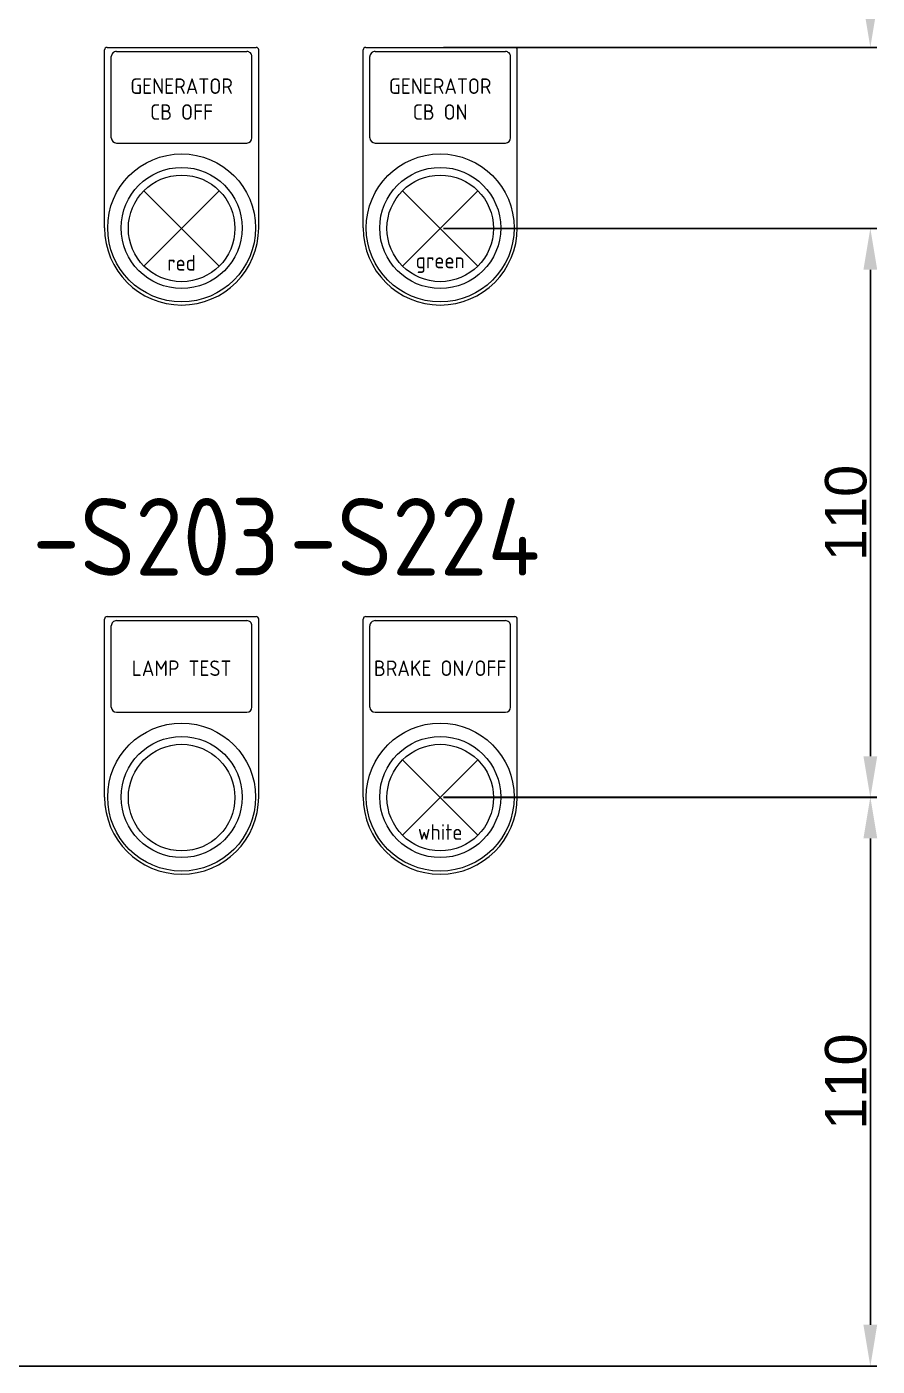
# Model space of a CAD drawing. Header units: millimetres. Extents: x 42356 to 50646, y 31507 to 39566.
# Drawn here: x 43526.1 to 43690.5, y 32864.1 to 33123 of the extents above; entities that cross this region are included whole.
import ezdxf
from ezdxf.enums import TextEntityAlignment as Align

# ---------------------------------------------------------------- set-up
doc = ezdxf.new("R2010")
doc.units = ezdxf.units.MM
doc.layers.add('! NO PLOT !', color=7, linetype='Continuous', true_color=0xff75dd, plot=False)
doc.layers.add('000-PI-Oprema', color=30, linetype='Continuous', lineweight=5)
doc.layers.add('000-PI_TEXT', color=7, linetype='Continuous')
doc.styles.add('PI0', font='isocpeur.ttf', dxfattribs={"width": 0.9})
doc.styles.get("Standard").update_dxf_attribs({"font": 'arial.ttf'})
doc.dimstyles.new('ISO-25-lb', dxfattribs={"dimtxt": 8, "dimasz": 8, "dimexe": 1.25, "dimexo": 0.625, "dimtad": 1, "dimtxsty": 'Standard', "dimcen": 5, "dimadec": 0, "dimazin": 0, "dimtfac": 1, "dimtmove": 0, "dimatfit": 3, "dimfxl": 0, "dimarcsym": 0})

# ---------------------------------------------------------------- blocks, each defined once
blk = doc.blocks.new('podloska')
at = {"layer": '000-PI-Oprema'}
for p, q in [((43278.7, 39063.45), (43278.7, 39097.85)), ((43279.2, 39098.35), (43308, 39098.35)), ((43281, 39097.55), (43306.2, 39097.55)), ((43308.5, 39063.45), (43308.5, 39097.85)), ((43280, 39080.85), (43280, 39096.55)), ((43307.2, 39080.85), (43307.2, 39096.55)), ((43281, 39079.85), (43306.2, 39079.85))]:
    blk.add_line(p, q, dxfattribs=at)
blk.add_circle((43293.6, 39063.45), 14.3, dxfattribs=at)
at = {"layer": '000-PI-Oprema', "ltscale": 0.25}
blk.add_circle((43293.6, 39063.45), 11.7, dxfattribs=at)
at = {"layer": '000-PI-Oprema'}
for centre, radius, start, end in [((43279.2, 39097.85), 0.5, 90, 179.9998), ((43281, 39096.55), 1, 90, 180.0001), ((43306.2, 39096.55), 1, 359.9999, 90), ((43308, 39097.85), 0.5, 0.0002, 90), ((43281, 39080.85), 1, 180, 270), ((43306.2, 39080.85), 1, 270, 0), ((43293.6, 39063.45), 14.9, 180, 0)]:
    blk.add_arc(centre, radius, start, end, dxfattribs=at)
blk = doc.blocks.new('*D224')
at = {"layer": '! NO PLOT !', "color": 0, "linetype": 'Continuous', "lineweight": -2, "ltscale": 0.25, "transparency": 16777216}
for p, q in [((43431.64, 33233.99), (43690.44, 33233.99)), ((43689.19, 33225.99), (43689.19, 33126.99)), ((43606.64, 33118.99), (43690.44, 33118.99))]:
    blk.add_line(p, q, dxfattribs=at)
at = {"layer": '! NO PLOT !', "color": 0, "ltscale": 0.25, "transparency": 16777216}
for points in [[(43687.85, 33225.99), (43690.52, 33225.99), (43689.19, 33233.99)], [(43687.85, 33126.99), (43690.52, 33126.99), (43689.19, 33118.99)]]:
    blk.add_solid(points, dxfattribs=at)
at = {"layer": 'Defpoints', "color": 0, "ltscale": 0.25, "transparency": 16777216}
for p in [(43431.02, 33233.99), (43606.02, 33118.99), (43689.19, 33118.99)]:
    blk.add_point(p, dxfattribs=at)
at = {"layer": '! NO PLOT !', "color": 0, "ltscale": 0.25, "transparency": 16777216, "insert": (43684.48, 33176.49), "char_height": 8, "attachment_point": 5, "rotation": 90}
blk.add_mtext('115', dxfattribs=at)
blk = doc.blocks.new('*D225')
at = {"layer": '! NO PLOT !', "color": 0, "linetype": 'Continuous', "lineweight": -2, "ltscale": 0.25, "transparency": 16777216}
for p, q in [((43606.64, 33083.99), (43690.44, 33083.99)), ((43689.19, 33075.99), (43689.19, 32981.99)), ((43606.64, 32973.99), (43690.44, 32973.99))]:
    blk.add_line(p, q, dxfattribs=at)
at = {"layer": '! NO PLOT !', "color": 0, "ltscale": 0.25, "transparency": 16777216}
for points in [[(43687.85, 33075.99), (43690.52, 33075.99), (43689.19, 33083.99)], [(43687.85, 32981.99), (43690.52, 32981.99), (43689.19, 32973.99)]]:
    blk.add_solid(points, dxfattribs=at)
at = {"layer": 'Defpoints', "color": 0, "ltscale": 0.25, "transparency": 16777216}
for p in [(43606.02, 33083.99), (43606.02, 32973.99), (43689.19, 32973.99)]:
    blk.add_point(p, dxfattribs=at)
at = {"layer": '! NO PLOT !', "color": 0, "ltscale": 0.25, "transparency": 16777216, "insert": (43684.48, 33028.99), "char_height": 8, "attachment_point": 5, "rotation": 90}
blk.add_mtext('110', dxfattribs=at)
blk = doc.blocks.new('*D226')
at = {"layer": '! NO PLOT !', "color": 0, "linetype": 'Continuous', "lineweight": -2, "ltscale": 0.25, "transparency": 16777216}
for p, q in [((43606.64, 32974.09), (43690.44, 32974.09)), ((43689.19, 32872.09), (43689.19, 32966.09)), ((43456.64, 32864.09), (43690.44, 32864.09))]:
    blk.add_line(p, q, dxfattribs=at)
at = {"layer": '! NO PLOT !', "color": 0, "ltscale": 0.25, "transparency": 16777216}
for points in [[(43687.85, 32966.09), (43690.52, 32966.09), (43689.19, 32974.09)], [(43687.85, 32872.09), (43690.52, 32872.09), (43689.19, 32864.09)]]:
    blk.add_solid(points, dxfattribs=at)
at = {"layer": 'Defpoints', "color": 0, "ltscale": 0.25, "transparency": 16777216}
for p in [(43606.02, 32974.09), (43689.19, 32974.09), (43456.02, 32864.09)]:
    blk.add_point(p, dxfattribs=at)
at = {"layer": '! NO PLOT !', "color": 0, "ltscale": 0.25, "transparency": 16777216, "insert": (43684.48, 32919.09), "char_height": 8, "attachment_point": 5, "rotation": 90}
blk.add_mtext('110', dxfattribs=at)

msp = doc.modelspace()

# ---------------------------------------------------------------- linework, layer by layer
at = {"layer": '000-PI-Oprema'}
for p, q in [((43548.734, 33091.272), (43563.3, 33076.706)), ((43563.3, 33091.272), (43548.734, 33076.706)), ((43598.734, 33091.272), (43613.3, 33076.706)), ((43613.3, 33091.272), (43598.734, 33076.706)), ((43598.734, 32981.272), (43613.3, 32966.706)), ((43613.3, 32981.272), (43598.734, 32966.706))]:
    msp.add_line(p, q, dxfattribs=at)
for centre in [(43556.017, 33083.989), (43606.017, 33083.989), (43556.017, 32973.989), (43606.017, 32973.989)]:
    msp.add_circle(centre, 10.3, dxfattribs=at)

# ---------------------------------------------------------------- block references
for p in [(262.421, -5979.361), (312.421, -5979.361), (262.421, -6089.361), (312.421, -6089.361)]:
    msp.add_blockref('podloska', p, dxfattribs=at)

# ---------------------------------------------------------------- texts
at = {"layer": '! NO PLOT !', "char_height": 3, "width": 27.82747, "attachment_point": 5, "style": 'PI0'}
for s, insert in [('{\\fISOCPEUR|b0|i0|c238|p34;red}', (43556.017, 33077.336)), ('{\\fISOCPEUR|b0|i0|c238|p34;green}', (43606.017, 33077.336)), ('{\\fISOCPEUR|b0|i0|c238|p34;white}', (43606.017, 32967.336))]:
    msp.add_mtext(s, dxfattribs=dict(at, insert=insert))
at = {"layer": '000-PI_TEXT', "style": 'PI0', "width": 0.9}
for s, p in [('-S203', (43551.08, 33024.409)), ('-S224', (43601.08, 33024.409))]:
    msp.add_text(s, height=15, dxfattribs=at).set_placement(p, align=Align.MIDDLE)
at = {"layer": '000-PI_TEXT', "char_height": 3, "width": 24.5, "attachment_point": 5, "style": 'PI0'}
for s, insert in [('GENERATOR CB OFF', (43556.017, 33108.989)), ('GENERATOR CB {\\fISOCPEUR|b0|i0|c238|p34;ON}', (43606.017, 33108.989)), ('LAMP TEST', (43556.017, 32998.989)), ('BRAKE ON/OFF', (43606.017, 32998.989))]:
    msp.add_mtext(s, dxfattribs=dict(at, insert=insert))

# ---------------------------------------------------------------- dimensions: what is measured, and where the dimension line sits
at = {"layer": '! NO PLOT !', "ltscale": 0.25}
for base, p1, p2, picture, middle in [((43689.187, 33118.989), (43431.017, 33233.989), (43606.017, 33118.989), '*D224', (43684.478, 33176.489)), ((43689.187, 32973.989), (43606.017, 33083.989), (43606.017, 32973.989), '*D225', (43684.478, 33028.989)), ((43689.187, 32974.089), (43456.017, 32864.089), (43606.017, 32974.089), '*D226', (43684.478, 32919.089))]:
    dim = msp.add_linear_dim(base=base, p1=p1, p2=p2, angle=90, dimstyle='ISO-25-lb', dxfattribs=at)
    dim.commit()
    dim.dimension.update_dxf_attribs({"geometry": picture, "text_midpoint": middle})

doc.saveas('drawing.dxf')
